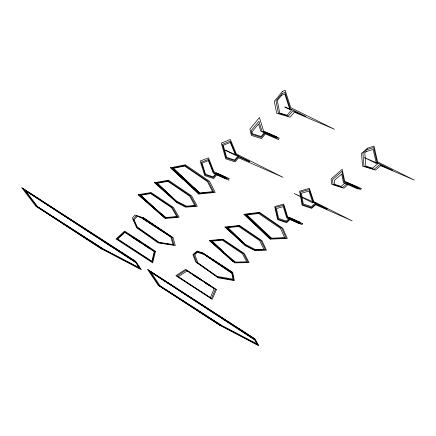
<?xml version="1.0" encoding="UTF-8"?>
<svg xmlns="http://www.w3.org/2000/svg" width="436" height="436" viewBox="0 0 436 436"><rect width="100%" height="100%" fill="white"/><g stroke="black" fill="none" stroke-linecap="round" stroke-linejoin="round"><path stroke-width="0.65" d="M131.934 237.037L140.267 242.487M132.675 236.394L132.462 236.579L141.024 241.86M144.496 245.255L149.167 248.307M145.264 244.634L145.041 244.809L149.946 247.697M193.257 274.969L193.006 275.127L201.388 280.293M193.693 274.696L201.835 280.026M205.52 282.997L205.258 283.149L210.076 285.983M205.966 282.735L210.534 285.727M170.59 167.718L185.338 164.803L209.547 181.322L215.231 192.418L198.86 194.036L183.72 179.43L183.229 179.539L170.59 167.718L198.86 194.036M173.365 168.301L184.695 166.083L207.416 181.572L212.621 191.666L199.786 192.946L194.042 187.676L193.688 187.769L173.365 168.301L199.786 192.946M154.649 182.684L168.416 180.193L191.638 195.884L197.328 206.299L185.573 207.155L177.267 202.854L154.649 182.684L177.267 202.854M157.271 183.267L167.855 181.371L189.649 196.091L194.843 205.541L186.314 206.179L176.09 200.882L157.271 183.267L176.09 200.882M138.217 194.674L151.101 192.516L173.446 207.487L179.142 217.302L165.26 218.414L138.217 194.674L165.097 218.278M140.703 195.252L150.605 193.606L171.588 207.656L176.793 216.594L165.958 217.471L155.243 208.637L140.703 195.252L155.243 208.637M244.013 214.256L259.529 212.387L282.817 228.29L287.319 238.448L270.26 239.124L256.112 225.341L255.709 225.396L244.013 214.256L270.26 239.124M246.88 214.915L258.679 213.509L280.522 228.42L284.643 237.642L271.388 238.181L266.102 233.255L265.579 233.336L246.88 214.915L271.388 238.181M225.036 227.025L239.506 225.477L261.873 240.601L266.467 250.155L254.357 250.378L245.833 245.959L225.036 227.025L245.833 245.959M227.745 227.674L238.748 226.513L259.731 240.694L263.927 249.354L255.273 249.523L244.841 244.116L227.745 227.674L244.841 244.116M209.411 240.476L222.965 239.239L244.433 253.627L249.049 262.586L234.59 262.881L209.411 240.476L233.02 261.573M211.978 241.124L222.284 240.192L242.427 253.687L246.651 261.834L235.467 262.069L223.87 252.422L221.575 250.335L222.049 250.286L211.978 241.124L223.87 252.422M143.52 217.858L135.04 214.997L132.321 218.125L136.746 227.87L158.143 242.896L175.305 245.528L173.038 237.713L143.52 217.858L173.038 237.713M141.504 217.787L137.247 216.349L134.075 219.957L137.269 227.009L159.184 242.405L173.021 244.52L170.765 236.835L141.504 217.787L170.765 236.835M202.8 252.973L197.176 251.038L192.886 254.613L195.633 261.873L218.267 277.819L234.328 280.626L232.742 272.511L202.8 252.973L232.742 272.511M204.5 254.728L197.524 252.324L194.816 254.57L197.928 262.87L217.128 276.402L232.982 279.154L231.799 273.143L204.5 254.728L231.799 273.143M102.013 248.209L139.253 267.72L135.634 262.385L25.462 190.679L37.763 206.849L102.013 248.209L37.763 206.849M101.637 248.951L141.411 269.786L135.776 261.464L21.8 187.78L35.703 206.015L101.637 248.951L35.703 206.015M220.78 324.924L256.897 343.873L254.504 339.649L151.052 272.244L160.192 285.994L220.78 324.924L160.192 285.994M220.147 325.469L258.755 345.732L254.913 338.93L147.739 269.59L158.105 285.133L220.147 325.469L158.105 285.133M21.8 187.78L135.776 261.464M147.739 269.59L254.913 338.93M25.462 190.679L135.634 262.385M151.052 272.244L254.504 339.649M226.219 177.468L226.044 178.776L213.308 173.081L208.392 160.633L201.993 163.08L205.563 174.286L213.204 176.825L216.18 173.01L226.219 177.468M229.009 178.482L228.769 180.221L216.665 174.847L213.722 178.591L204.789 175.621L200.124 161.053L208.501 157.81L213.989 171.768L229.009 178.482M276.718 136.8L276.462 137.989L260.766 131.149L258.553 123.998L251.964 131.841L252.411 133.759L261.137 136.468L265.006 131.743L276.718 136.8M279.007 138.087L278.659 139.662L265.399 133.928L261.573 138.572L251.376 135.4L249.888 129.094L259.458 117.562L263.698 131.416L279.007 138.087M154.219 251.616L151.908 261.262L117.704 238.972L124.925 232.453L154.219 251.616M154.764 251.496L152.251 261.943L116.979 238.961L124.8 231.887L154.764 251.496M155.499 251.332L152.709 262.843L116.014 238.944L124.625 231.124L155.499 251.332M299.723 222.06L299.243 223.646L286.774 218.038L283.237 206.669L276.419 208.533L278.637 218.463L286.25 221.047L289.924 217.695L299.723 222.06M302.453 223.51L302.088 224.698L290.202 219.39L286.572 222.687L277.639 219.646L274.691 206.599L283.722 204.103L287.667 216.872L302.453 223.51M358.665 187.698L358.103 189.12L343.519 182.722L341.671 174.1L334.319 180.455L334.815 184.395L341.094 186.401L345.933 182.161L358.665 187.698M361.122 188.488L360.692 189.556L348.44 184.226L343.835 188.216L331.801 184.368L331.104 179.033L342.178 169.348L344.713 181.294L361.122 188.488M214.201 288.687L210.354 297.581L178.291 276.675L187.126 270.958L214.201 288.687M215.477 289.204L211.389 298.556L176.94 276.097L186.227 270.048L215.477 289.204M216.436 289.591L212.169 299.292L175.926 275.666L185.556 269.366L216.436 289.591M216.387 173.8L213.427 177.583L205.231 174.858L201.192 162.214L208.441 159.423L213.596 172.52L227.314 178.651L216.387 173.8M238.072 155.799L234.721 159.985L226.611 157.369L223.232 145.275L230.284 142.463L235.663 155.401L225.101 150.104L238.072 155.799M238.263 156.649L234.928 160.802L226.235 157.995L222.404 144.343L230.306 141.182L235.947 154.769L249.812 161.718L238.263 156.649M238.519 157.778L235.206 161.892L225.728 158.829L221.297 143.101L230.339 139.46L236.328 153.919L283.024 177.316L238.519 157.778M265.175 132.68L261.322 137.367L251.964 134.462L251.076 130.664L258.94 121.257L262.02 131.263L277.552 138.032L265.175 132.68M282.506 91.44L274.315 101.272L276.631 113.191L290.071 117.219L294.344 112.183L334.401 129.247L290.763 107.643L285.149 90.268L282.506 91.44M282.01 93.664L276.021 100.825L278.375 113.093L288.381 116.085L292.774 110.869L305.958 116.483L290.223 108.695L284.937 92.378L282.01 93.664M281.634 95.326L277.307 100.487L279.683 113.022L287.111 115.24L291.597 109.888L284.784 106.984L289.82 109.48L284.773 93.953L281.634 95.326M136.299 215.771L133.329 219.172L137.046 227.379L158.737 242.618L173.997 244.95L171.735 237.211L142.365 217.82L136.299 215.771M290.082 218.665L286.436 221.984L278.064 219.139L275.432 207.427L283.514 205.203L287.286 217.373L301.074 223.57L290.082 218.665M315.49 202.942L311.369 206.62L303.287 203.95L301.363 193.252L308.922 191.099L312.885 202.925L294.251 193.573L315.49 202.942M315.615 203.988L311.522 207.629L302.639 204.686L300.355 192.074L309.178 189.54L313.397 202.173L327.234 209.117L315.615 203.988M315.708 204.767L311.636 208.386L302.153 205.242L299.597 191.191L309.375 188.368L313.784 201.606L352.168 220.867L315.708 204.767M367.543 148.164L361.509 153.423L362.55 166.1L375.429 170.089L380.661 165.653L414.2 180.046L377.641 161.914L373.995 146.104L367.543 148.164M347.367 183.338L342.663 187.442L333.093 184.379L332.483 179.643L341.96 171.392L344.2 181.91L359.825 188.761L347.367 183.338M366.959 149.646L362.921 153.167L363.951 166.094L374.192 169.261L379.538 164.71L392.809 170.4L377.107 162.612L373.614 147.531L366.959 149.646M366.191 151.614L364.801 152.818L365.82 166.078L372.546 168.16L378.045 163.446L364.496 157.636L376.404 163.544L373.118 149.434L366.191 151.614M197.323 251.594L193.715 254.591L196.62 262.298L217.777 277.214L233.751 279.994L232.339 272.783L203.53 253.725L197.323 251.594M184.968 165.538L172.176 168.051L199.388 193.415L213.738 191.987L208.332 181.463L184.968 165.538M168.094 180.869L156.148 183.016L176.596 201.726L185.998 206.599L195.906 205.868L190.499 195.998L168.094 180.869M150.818 193.143L139.634 195.006L165.658 217.875L177.801 216.899L172.384 207.58L150.818 193.143M259.164 212.872L245.239 214.539L270.745 238.721L286.169 238.1L281.83 228.344L259.164 212.872M239.179 225.924L226.197 227.303L245.408 245.168L254.749 250.013L265.377 249.812L260.951 240.645L239.179 225.924M222.671 239.647L210.512 240.754L234.966 262.532L248.019 262.259L243.571 253.654L222.671 239.647M140.179 268.609L101.85 248.525L36.88 206.49L23.898 189.437L135.694 261.992L140.179 268.609M257.959 344.936L220.42 325.234L158.998 285.504L149.161 270.729L254.738 339.241L257.959 344.936"/></g></svg>
